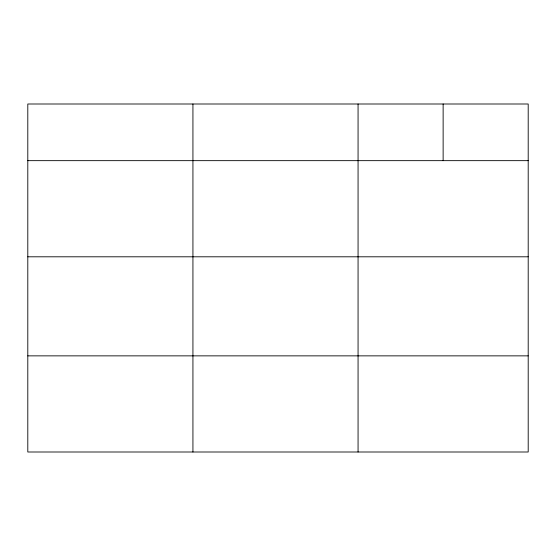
<?xml version="1.0" encoding="UTF-8"?>
<svg xmlns="http://www.w3.org/2000/svg" width="556" height="556" viewBox="0 0 556 556"><rect width="100%" height="100%" fill="white"/><g stroke="black" fill="none" stroke-linecap="round" stroke-linejoin="round"><path stroke-width="0.83" d="M528.2 256.803L528.2 104L27.8 104L27.8 452L528.2 452L528.2 256.803L27.8 256.803M27.8 160.656L528.2 160.656M27.8 355.861L528.2 355.861M443.132 104L443.132 160.656M358.064 104L358.064 452M192.932 104L192.932 452"/></g></svg>
